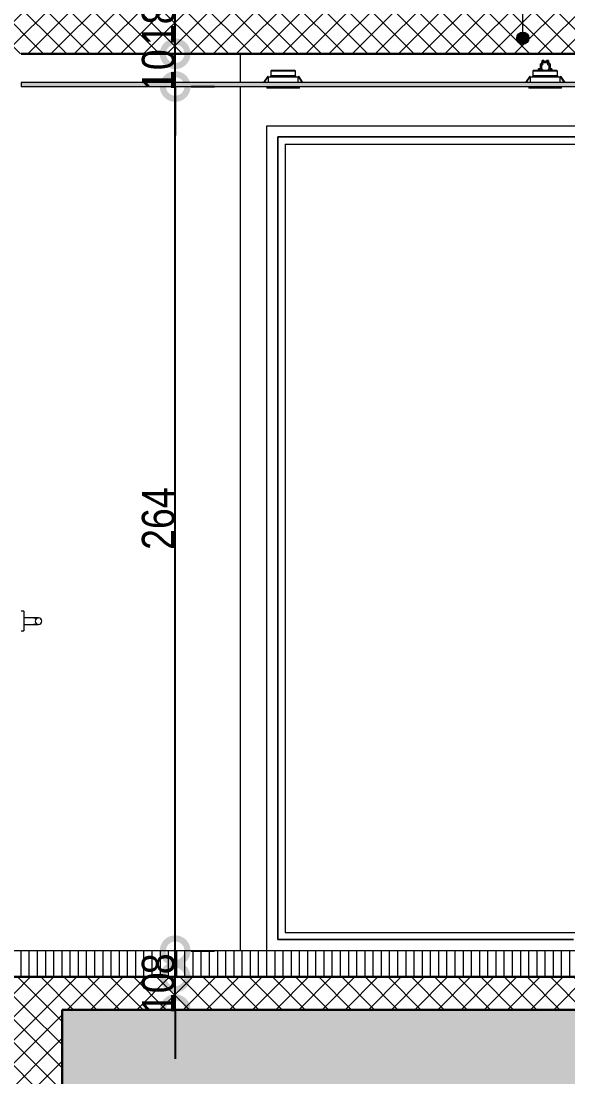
# Model space of a CAD drawing. Header units: centimetres. Extents: x 0 to 25250, y 0 to 2250.
# Drawn here: x 12856.2 to 13023.2, y 1364.7 to 1687.3 of the extents above; entities that cross this region are included whole.
import ezdxf

# ---------------------------------------------------------------- set-up
doc = ezdxf.new("R2010")
doc.units = ezdxf.units.CM
doc.linetypes.add('17-View-1$0$Dash', pattern=[31.75, 15.875, -15.875])
doc.linetypes.add('21-View-1$0$Dash', pattern=[31.75, 15.875, -15.875])
for name, color, linetype, lineweight in [('A-ANNO-DIMS', 7, 'Continuous', 9), ('A-CLNG', 7, 'Continuous', 15), ('A-CLNG-PATT', 7, 'Continuous', 15), ('A-DETL', 7, 'Continuous', 9), ('A-DETL-GENF', 7, 'Continuous', 9), ('A-DOOR', 7, 'Continuous', 9), ('A-FLOR-FNSH', 7, 'Continuous', 9), ('A-FLOR-LEVL', 7, 'Continuous', 9), ('A-FLOR-PATT', 7, 'Continuous', 9), ('A-GLAZ', 7, 'Continuous', 5), ('A-GLAZ-HDLN', 7, '17-View-1$0$Dash', 5), ('A-WALL', 7, 'Continuous', 9), ('A-WALL-PATT', 7, 'Continuous', 9), ('E-LITE-EQPM', 7, 'Continuous', 9), ('G-ANNO-TEXT', 7, 'Continuous', 9)]:
    doc.layers.add(name, color=color, linetype=linetype, lineweight=lineweight)
doc.styles.add('21-View-1$0$Arial Narrow', font='ARIALN.TTF', dxfattribs={"height": 10})
doc.dimstyles.new('21-View-1$0$TEC_DIM', dxfattribs={"dimscale": 30.48, "dimtxt": 10.23431, "dimasz": 0.492126, "dimexe": 0.393701, "dimexo": 0.246063, "dimgap": 0, "dimtad": 1, "dimdec": 0, "dimzin": 0, "dimdsep": 46, "dimtxsty": '21-View-1$0$Arial Narrow', "dimblk1": '21-View-1$0$_DotSmall', "dimblk2": '21-View-1$0$_DotSmall', "dimsah": 1, "dimcen": 0.09, "dimazin": 0, "dimtfac": 1, "dimtdec": 4, "dimtix": 1, "dimtmove": 0, "dimatfit": 3, "dimfxl": 1, "dimtvp": 1, "dimtolj": 1, "dimtzin": 0, "dimarcsym": 2})
pattern_1 = [(45, (13129.3803, 1729.181), (-3.535534, 3.535534), []), (135, (13129.3803, 1729.181), (-3.535534, -3.535534), [])]

# ---------------------------------------------------------------- blocks, each defined once
blk = doc.blocks.new('TEC-DOOR-DBL - 145x200-2360308-3-3')
at = {"layer": 'A-DOOR'}
for p, q in [((-1338.34, 111.7), (-1339.14, 111.7)), ((-1338.34, 111.7), (-1338.34, 108.7)), ((-1335.34, 109.7), (-1338.34, 109.7)), ((-1338.34, 108.7), (-1338.34, 105.7)), ((-1338.34, 107.7), (-1335.34, 107.7)), ((-1339.14, 105.7), (-1338.34, 105.7))]:
    blk.add_line(p, q, dxfattribs=at)
at = {"layer": 'A-DOOR', "flags": 128}
for points in [[(-1334.97, 109.7), (-1335.03, 109.7), (-1335.09, 109.7), (-1335.15, 109.7), (-1335.21, 109.7), (-1335.27, 109.7), (-1335.33, 109.7), (-1335.34, 109.7)], [(-1335.34, 109.7), (-1335.28, 109.7), (-1335.22, 109.7), (-1335.16, 109.7), (-1335.1, 109.7), (-1335.05, 109.7), (-1334.99, 109.7), (-1334.93, 109.7), (-1334.87, 109.7), (-1334.82, 109.7), (-1334.76, 109.7), (-1334.7, 109.7), (-1334.65, 109.7), (-1334.6, 109.7), (-1334.55, 109.7), (-1334.5, 109.7), (-1334.45, 109.7), (-1334.4, 109.7), (-1334.35, 109.7), (-1334.31, 109.7), (-1334.27, 109.7), (-1334.23, 109.7), (-1334.19, 109.7), (-1334.15, 109.7), (-1334.11, 109.7), (-1334.08, 109.7), (-1334.05, 109.7), (-1334.02, 109.7), (-1333.99, 109.7), (-1333.97, 109.7), (-1333.95, 109.7)], [(-1333.94, 109.7), (-1333.96, 109.7), (-1333.99, 109.7), (-1334.01, 109.7), (-1334.04, 109.7), (-1334.07, 109.7), (-1334.11, 109.7), (-1334.14, 109.7), (-1334.18, 109.7), (-1334.22, 109.7), (-1334.26, 109.7), (-1334.3, 109.7), (-1334.34, 109.7), (-1334.39, 109.7), (-1334.43, 109.7), (-1334.48, 109.7), (-1334.53, 109.7), (-1334.58, 109.7), (-1334.64, 109.7), (-1334.69, 109.7), (-1334.74, 109.7), (-1334.8, 109.7), (-1334.86, 109.7), (-1334.91, 109.7)], [(-1335.34, 107.7), (-1335.28, 107.7), (-1335.22, 107.7), (-1335.16, 107.7), (-1335.1, 107.7), (-1335.05, 107.7), (-1334.99, 107.7), (-1334.93, 107.7), (-1334.87, 107.7), (-1334.82, 107.7), (-1334.76, 107.7), (-1334.7, 107.7), (-1334.65, 107.7), (-1334.6, 107.7), (-1334.55, 107.7), (-1334.5, 107.7), (-1334.45, 107.7), (-1334.4, 107.7), (-1334.35, 107.7), (-1334.31, 107.7), (-1334.27, 107.7), (-1334.23, 107.7), (-1334.19, 107.7), (-1334.15, 107.7), (-1334.11, 107.7), (-1334.08, 107.7), (-1334.05, 107.7), (-1334.02, 107.7), (-1333.99, 107.7), (-1333.97, 107.7), (-1333.95, 107.7)], [(-1333.94, 107.7), (-1333.96, 107.7), (-1333.99, 107.7), (-1334.01, 107.7), (-1334.04, 107.7), (-1334.07, 107.7), (-1334.11, 107.7), (-1334.14, 107.7), (-1334.18, 107.7), (-1334.22, 107.7), (-1334.26, 107.7), (-1334.3, 107.7), (-1334.34, 107.7), (-1334.39, 107.7), (-1334.43, 107.7), (-1334.48, 107.7), (-1334.53, 107.7), (-1334.58, 107.7), (-1334.64, 107.7), (-1334.69, 107.7), (-1334.74, 107.7), (-1334.8, 107.7), (-1334.86, 107.7), (-1334.91, 107.7), (-1334.97, 107.7), (-1335.03, 107.7), (-1335.09, 107.7), (-1335.15, 107.7), (-1335.21, 107.7), (-1335.27, 107.7), (-1335.33, 107.7), (-1335.34, 107.7)]]:
    blk.add_lwpolyline(points, dxfattribs=at)
at = {"layer": 'A-DOOR'}
for start, end in [(0, 180), (180, 0)]:
    blk.add_arc((-1333.84, 108.7), 1, start, end, dxfattribs=at)
blk = doc.blocks.new('DOUBLE - OK_F - 280x252-2419188-3-3')
at = {"layer": 'A-GLAZ'}
for p, q in [((-1260.74, 256.6), (-1260.74, 11.4)), ((-1112.96, 256.6), (-1260.74, 256.6)), ((-1260.74, 256.6), (-1112.96, 256.6)), ((-1260.74, 11.4), (-1260.74, 256.6)), ((-1112.18, 256.6), (-1112.64, 256.6)), ((-1112.64, 256.6), (-1112.18, 256.6)), ((-1096.17, 256.6), (-1111.87, 256.6)), ((-1111.87, 256.6), (-1096.17, 256.6)), ((-1093.79, 256.6), (-1095.85, 256.6)), ((-1095.85, 256.6), (-1093.79, 256.6)), ((-1092.15, 256.6), (-1093.49, 256.6)), ((-1093.49, 256.6), (-1092.15, 256.6)), ((-1087.29, 256.6), (-1091.8, 256.6)), ((-1091.8, 256.6), (-1087.29, 256.6)), ((-1085.44, 256.6), (-1086.98, 256.6)), ((-1086.98, 256.6), (-1085.44, 256.6)), ((-1085.44, 253.03), (-1085.44, 256.6)), ((-1085.44, 256.6), (-1085.44, 253.03)), ((-1083.34, 248.06), (-1083.34, 257.1)), ((-987.04, 257.1), (-1083.34, 257.1)), ((-987.04, 10.9), (-987.04, 257.1)), ((-1258.54, 254.4), (-1114.01, 254.4)), ((-1258.54, 254.4), (-1258.54, 13.6)), ((-1113.69, 254.4), (-1113.16, 254.4)), ((-1112.85, 254.4), (-1095.92, 254.4)), ((-1095.67, 254.4), (-1093.35, 254.4)), ((-1093.05, 254.4), (-1091.55, 254.4)), ((-1091.29, 254.4), (-1087.64, 254.4)), ((-1087.64, 254.4), (-1087.64, 239.59)), ((-1085.44, 230.57), (-1085.44, 252.24)), ((-1085.44, 252.24), (-1085.44, 230.57)), ((-1077.74, 251.5), (-1077.74, 234.79)), ((-992.64, 251.5), (-1077.74, 251.5)), ((-1077.74, 251.5), (-992.64, 251.5)), ((-1077.74, 234.79), (-1077.74, 251.5)), ((-1075.54, 249.3), (-994.84, 249.3)), ((-1075.54, 249.3), (-1075.54, 229.59)), ((-994.84, 249.3), (-994.84, 18.7)), ((-992.64, 16.5), (-992.64, 251.5)), ((-992.64, 251.5), (-992.64, 16.5)), ((-1083.34, 226.93), (-1083.34, 247.27)), ((-1087.64, 238.27), (-1087.64, 227.17)), ((-1077.74, 234), (-1077.74, 226.93)), ((-1077.74, 226.93), (-1077.74, 234)), ((-1085.44, 226.93), (-1085.44, 229.23)), ((-1085.44, 229.23), (-1085.44, 226.93)), ((-1075.54, 228.78), (-1075.54, 226.93)), ((-1087.64, 221.85), (-1087.64, 89.72)), ((-1085.44, 89.72), (-1085.44, 221.85)), ((-1085.44, 221.85), (-1085.44, 89.72)), ((-1083.34, 89.72), (-1083.34, 221.85)), ((-1077.74, 221.85), (-1077.74, 83)), ((-1077.74, 83), (-1077.74, 221.85)), ((-1075.54, 221.85), (-1075.54, 83)), ((-1081.34, 118), (-1081.34, 105.83)), ((-1078.94, 105.83), (-1078.94, 118)), ((-1077.74, 77), (-1077.74, 48.99)), ((-1077.74, 48.99), (-1077.74, 77)), ((-1075.54, 77), (-1075.54, 50.66)), ((-1087.64, 45.42), (-1087.64, 13.6)), ((-1085.44, 11.4), (-1085.44, 45.42)), ((-1085.44, 45.42), (-1085.44, 11.4)), ((-1083.34, 10.9), (-1083.34, 45.42)), ((-1075.54, 48.25), (-1075.54, 18.7)), ((-1077.74, 35.4), (-1077.74, 16.5)), ((-1077.74, 16.5), (-1077.74, 35.4)), ((-1077.74, 16.5), (-1062.14, 16.5)), ((-1062.14, 16.5), (-1077.74, 16.5)), ((-1075.54, 18.7), (-1062.14, 18.7)), ((-1059.14, 18.7), (-1034.84, 18.7)), ((-1059.14, 16.5), (-1034.29, 16.5)), ((-1034.29, 16.5), (-1059.14, 16.5)), ((-1032.78, 18.7), (-994.84, 18.7)), ((-1032.23, 16.5), (-992.64, 16.5)), ((-992.64, 16.5), (-1032.23, 16.5)), ((-1258.54, 13.6), (-1169.98, 13.6)), ((-1167.92, 13.6), (-1139.14, 13.6)), ((-1136.14, 13.6), (-1123, 13.6)), ((-1120.47, 13.6), (-1087.64, 13.6)), ((-1260.74, 11.4), (-1170.53, 11.4)), ((-1170.53, 11.4), (-1260.74, 11.4)), ((-1168.47, 11.4), (-1139.14, 11.4)), ((-1139.14, 11.4), (-1168.47, 11.4)), ((-1136.14, 11.4), (-1123, 11.4)), ((-1123, 11.4), (-1136.14, 11.4)), ((-1120.34, 11.4), (-1085.44, 11.4)), ((-1085.44, 11.4), (-1120.34, 11.4)), ((-1083.34, 10.9), (-1081.17, 10.9)), ((-1078.49, 10.9), (-1062.14, 10.9)), ((-1059.14, 10.9), (-1032.9, 10.9)), ((-1030.84, 10.9), (-987.04, 10.9))]:
    blk.add_line(p, q, dxfattribs=at)
at = {"layer": 'A-GLAZ', "flags": 128}
for points in [[(-1081.34, 105.83), (-1081.32, 105.68), (-1081.25, 105.53), (-1081.14, 105.39), (-1080.99, 105.27), (-1080.81, 105.18), (-1080.6, 105.1), (-1080.38, 105.06), (-1080.14, 105.04), (-1079.91, 105.06), (-1079.68, 105.1), (-1079.48, 105.18), (-1079.3, 105.27), (-1079.15, 105.39), (-1079.04, 105.53), (-1078.97, 105.68), (-1078.94, 105.83)], [(-1081.25, 105.53), (-1081.32, 105.68), (-1081.34, 105.83)], [(-1078.94, 105.83), (-1078.97, 105.68), (-1079.04, 105.53)]]:
    blk.add_lwpolyline(points, dxfattribs=at)
at = {"layer": 'A-GLAZ'}
blk.add_arc((-1080.14, 118), 1.2, 0, 180, dxfattribs=at)
at = {"layer": 'A-GLAZ-HDLN'}
for p, q in [((-990.04, 254.1), (-1080.34, 134)), ((-1034.14, 254.1), (-1067.05, 83)), ((-990.04, 13.9), (-1034.14, 254.1)), ((-1080.34, 134), (-1034.99, 73.68)), ((-1068.21, 77), (-1073.18, 51.15)), ((-1033.31, 71.44), (-990.04, 13.9)), ((-1073.58, 49.05), (-1078.41, 23.95))]:
    blk.add_line(p, q, dxfattribs=at)
blk = doc.blocks.new('21-View-1$0$_DotSmall')
at = {"color": 0, "linetype": 'ByBlock', "const_width": 0.5}
blk.add_lwpolyline([(-0.0625, 0, 1), (0.0625, 0, 1)], format="xyb", close=True, dxfattribs=at)
blk = doc.blocks.new('*D3093')
at = {"layer": 'A-ANNO-DIMS', "color": 0, "lineweight": -2, "transparency": 16777216}
for p, q in [((12903.28, 1395.28), (12903.28, 1410.28)), ((12903.28, 1385.28), (12903.28, 1395.28)), ((12908.13, 1395.28), (12915.28, 1395.28)), ((12903.28, 1385.28), (12903.28, 1370.28)), ((12908.13, 1385.28), (12915.28, 1385.28))]:
    blk.add_line(p, q, dxfattribs=at)
at = {"layer": 'A-ANNO-DIMS', "color": 0, "lineweight": -2, "transparency": 16777216, "xscale": 15, "yscale": 15, "zscale": 15}
for p, rotation in [((12903.28, 1395.28), 270), ((12903.28, 1385.28), 90)]:
    blk.add_blockref('21-View-1$0$_DotSmall', p, dxfattribs=dict(at, rotation=rotation))
at = {"layer": 'A-ANNO-DIMS', "color": 0, "transparency": 16777216, "insert": (12898.17, 1390.28), "char_height": 10, "width": 15.2053, "attachment_point": 5, "rotation": 90, "style": '21-View-1$0$Arial Narrow'}
blk.add_mtext('\\A1;10', dxfattribs=at)
blk = doc.blocks.new('*D3094')
at = {"layer": 'A-ANNO-DIMS', "color": 0, "lineweight": -2, "transparency": 16777216}
for p, q in [((12903.28, 1395.28), (12903.28, 1403.28)), ((12908.13, 1403.28), (12915.28, 1403.28)), ((12908.13, 1395.28), (12915.28, 1395.28))]:
    blk.add_line(p, q, dxfattribs=at)
at = {"layer": 'A-ANNO-DIMS', "color": 0, "lineweight": -2, "transparency": 16777216, "xscale": 15, "yscale": 15, "zscale": 15}
for p, rotation in [((12903.28, 1403.28), 90), ((12903.28, 1395.28), 270)]:
    blk.add_blockref('21-View-1$0$_DotSmall', p, dxfattribs=dict(at, rotation=rotation))
at = {"layer": 'A-ANNO-DIMS', "color": 0, "transparency": 16777216, "insert": (12898.17, 1399.28), "char_height": 10, "width": 7.6026, "attachment_point": 5, "rotation": 90, "style": '21-View-1$0$Arial Narrow'}
blk.add_mtext('\\A1;8', dxfattribs=at)
blk = doc.blocks.new('*D3095')
at = {"layer": 'A-ANNO-DIMS', "color": 0, "lineweight": -2, "transparency": 16777216}
for p, q in [((12903.28, 1403.28), (12903.28, 1667.28)), ((12908.13, 1667.28), (12915.28, 1667.28)), ((12908.13, 1403.28), (12915.28, 1403.28))]:
    blk.add_line(p, q, dxfattribs=at)
at = {"layer": 'A-ANNO-DIMS', "color": 0, "lineweight": -2, "transparency": 16777216, "xscale": 15, "yscale": 15, "zscale": 15}
for p, rotation in [((12903.28, 1667.28), 90), ((12903.28, 1403.28), 270)]:
    blk.add_blockref('21-View-1$0$_DotSmall', p, dxfattribs=dict(at, rotation=rotation))
at = {"layer": 'A-ANNO-DIMS', "color": 0, "transparency": 16777216, "insert": (12898.17, 1535.28), "char_height": 10, "width": 22.8079, "attachment_point": 5, "rotation": 90, "style": '21-View-1$0$Arial Narrow'}
blk.add_mtext('\\A1;264', dxfattribs=at)
blk = doc.blocks.new('*D3096')
at = {"layer": 'A-ANNO-DIMS', "color": 0, "lineweight": -2, "transparency": 16777216}
for p, q in [((12903.28, 1677.28), (12903.28, 1692.28)), ((12903.28, 1667.28), (12903.28, 1677.28)), ((12908.13, 1677.28), (12915.28, 1677.28)), ((12903.28, 1667.28), (12903.28, 1652.28)), ((12908.13, 1667.28), (12915.28, 1667.28))]:
    blk.add_line(p, q, dxfattribs=at)
at = {"layer": 'A-ANNO-DIMS', "color": 0, "lineweight": -2, "transparency": 16777216, "xscale": 15, "yscale": 15, "zscale": 15}
for p, rotation in [((12903.28, 1677.28), 270), ((12903.28, 1667.28), 90)]:
    blk.add_blockref('21-View-1$0$_DotSmall', p, dxfattribs=dict(at, rotation=rotation))
at = {"layer": 'A-ANNO-DIMS', "color": 0, "transparency": 16777216, "insert": (12898.17, 1672.28), "char_height": 10, "width": 15.2053, "attachment_point": 5, "rotation": 90, "style": '21-View-1$0$Arial Narrow'}
blk.add_mtext('\\A1;10', dxfattribs=at)
blk = doc.blocks.new('*D3097')
at = {"layer": 'A-ANNO-DIMS', "color": 0, "lineweight": -2, "transparency": 16777216}
for p, q in [((12903.28, 1677.28), (12903.28, 1695.28)), ((12908.13, 1695.28), (12915.28, 1695.28)), ((12908.13, 1677.28), (12915.28, 1677.28))]:
    blk.add_line(p, q, dxfattribs=at)
at = {"layer": 'A-ANNO-DIMS', "color": 0, "lineweight": -2, "transparency": 16777216, "xscale": 15, "yscale": 15, "zscale": 15}
for p, rotation in [((12903.28, 1695.28), 90), ((12903.28, 1677.28), 270)]:
    blk.add_blockref('21-View-1$0$_DotSmall', p, dxfattribs=dict(at, rotation=rotation))
at = {"layer": 'A-ANNO-DIMS', "color": 0, "transparency": 16777216, "insert": (12898.17, 1686.28), "char_height": 10, "width": 15.2053, "attachment_point": 5, "rotation": 90, "style": '21-View-1$0$Arial Narrow'}
blk.add_mtext('\\A1;18', dxfattribs=at)
blk = doc.blocks.new('ClearAccent-RS060B-3D - 1xLED5-36-_830-1748872-3-3')
at = {"layer": 'E-LITE-EQPM', "lineweight": 5}
for p, q in [((-1263.88, 275.11), (-1265.18, 273.25)), ((-1264.94, 273.25), (-1263.72, 275)), ((-1263.72, 275), (-1263.88, 275.11)), ((-1263.72, 275), (-1263.72, 273.32)), ((-1263.72, 275), (-1254.57, 275)), ((-1262.89, 275.24), (-1263.14, 275)), ((-1262.54, 277), (-1262.89, 276.64)), ((-1262.89, 276.64), (-1262.89, 275.24)), ((-1255.39, 276.64), (-1262.89, 276.64)), ((-1262.89, 275.24), (-1255.39, 275.24)), ((-1255.39, 275.24), (-1262.89, 275.24)), ((-1262.54, 277), (-1255.75, 277)), ((-1262.44, 275.24), (-1262.44, 275)), ((-1255.85, 275), (-1255.85, 275.24)), ((-1255.39, 276.64), (-1255.75, 277)), ((-1255.39, 275.24), (-1255.39, 276.64)), ((-1255.15, 275), (-1255.39, 275.24)), ((-1254.41, 275.11), (-1254.57, 275)), ((-1254.57, 275), (-1253.35, 273.25)), ((-1254.57, 273.32), (-1254.57, 275)), ((-1253.1, 273.25), (-1254.41, 275.11)), ((-1264.14, 272), (-1264.14, 271.5)), ((-1254.14, 271.5), (-1264.14, 271.5)), ((-1263.72, 273.32), (-1263.64, 273.25)), ((-1263.72, 273.32), (-1254.57, 273.32)), ((-1254.64, 273.25), (-1254.57, 273.32)), ((-1254.14, 271.5), (-1254.14, 272))]:
    blk.add_line(p, q, dxfattribs=at)
blk = doc.blocks.new('TRACK LIGHT MAYTONI SYS LINE - 180-1621506-3-3')
at = {"layer": 'E-LITE-EQPM', "lineweight": 5}
for p, q in [((-1180.6, 277.38), (-1181.2, 277.38)), ((-1181.2, 277), (-1181.2, 277.38)), ((-1180.19, 278.88), (-1180.6, 278.88)), ((-1180.6, 277.38), (-1180.6, 278.88)), ((-1180.31, 278.62), (-1180.31, 277.21)), ((-1180.31, 278.62), (-1179.95, 278.62)), ((-1179.73, 279.56), (-1180.19, 279.56)), ((-1180.19, 278.88), (-1180.19, 279.56)), ((-1179.53, 279.92), (-1180.1, 279.92)), ((-1180.1, 279.79), (-1180.1, 279.92)), ((-1180.1, 279.79), (-1179.73, 279.79)), ((-1179.95, 279.37), (-1179.95, 278.62)), ((-1179.95, 279.37), (-1178.34, 279.37)), ((-1179.73, 279.56), (-1179.73, 279.79)), ((-1179.53, 279.92), (-1179.53, 279.65)), ((-1178.75, 279.65), (-1179.53, 279.65)), ((-1178.75, 279.65), (-1178.75, 279.92)), ((-1178.18, 279.92), (-1178.75, 279.92)), ((-1178.56, 279.79), (-1178.56, 279.56)), ((-1178.56, 279.79), (-1178.18, 279.79)), ((-1178.09, 279.56), (-1178.56, 279.56)), ((-1178.34, 278.62), (-1178.34, 279.37)), ((-1178.34, 278.62), (-1177.98, 278.62)), ((-1178.18, 279.92), (-1178.18, 279.79)), ((-1178.09, 279.56), (-1178.09, 278.88)), ((-1177.69, 278.88), (-1178.09, 278.88)), ((-1177.98, 277.21), (-1177.98, 278.62)), ((-1177.69, 278.88), (-1177.69, 277.38)), ((-1177.09, 277.38), (-1177.69, 277.38)), ((-1177.09, 277.38), (-1177.09, 277)), ((-1181.07, 277.08), (-1181.07, 277)), ((-1181.07, 277.08), (-1180.03, 277.08)), ((-1180.03, 277.21), (-1180.31, 277.21)), ((-1180.03, 277.21), (-1180.03, 277.08)), ((-1177.98, 277.21), (-1178.26, 277.21)), ((-1178.26, 277.08), (-1178.26, 277.21)), ((-1178.26, 277.08), (-1177.22, 277.08)), ((-1177.22, 277), (-1177.22, 277.08)), ((-1183.64, 273.25), (-1183.64, 273.32)), ((-1174.64, 273.32), (-1174.64, 273.25))]:
    blk.add_line(p, q, dxfattribs=at)

msp = doc.modelspace()

# ---------------------------------------------------------------- hatches: boundary and pattern name
at = {"layer": 'A-CLNG-PATT', "true_color": 0xffff80}
msp.add_hatch(color=51, dxfattribs=at).paths.add_polyline_path([(13106.95, 1667.28), (13486.25, 1667.28), (13486.25, 1668.53), (12856.25, 1668.53), (12856.25, 1667.28), (13103.24, 1667.28)])
at = {"layer": 'A-DETL-GENF'}
h = msp.add_hatch(dxfattribs=at)
h.set_pattern_fill('FP1_8', color=256, style=0, pattern_type=2)
h.set_pattern_definition([(0, (13129.38, 1729.18), (19.05, 19.05), [19.05, -19.05]), (0, (13129.38, 1736.325), (19.05, 19.05), [19.05, -19.05]), (0, (13129.38, 1743.469), (19.05, 19.05), [19.05, -19.05]), (90, (13131.761, 1745.85), (-19.05, 19.05), [19.05, -19.05]), (90, (13138.905, 1745.85), (-19.05, 19.05), [19.05, -19.05]), (90, (13146.048, 1745.85), (-19.05, 19.05), [19.05, -19.05])])
h.paths.add_polyline_path([(13136.59, 1277.7), (13459.66, 1277.7), (13459.66, 1280.78), (13461.25, 1280.78), (13461.25, 1385.28), (12868.75, 1385.28), (12868.75, 1280.78), (12870.03, 1280.78), (12870.03, 1277.7), (13018.02, 1277.7)])
h.paths.add_polyline_path([(12397.34, 1277.7), (12409.66, 1277.7), (12409.66, 1280.78), (12411.25, 1280.78), (12411.25, 1295.28), (12396.25, 1295.28), (12396.25, 1395.28), (12306.58, 1395.28), (12306.58, 1277.7), (12370.61, 1277.7)])
h.paths.add_polyline_path([(14203.74, 1277.7), (14203.74, 1395.28), (13986.25, 1395.28), (13986.25, 1295.28), (13971.25, 1295.28), (13971.25, 1280.78), (13972.53, 1280.78), (13972.53, 1277.7), (14085.17, 1277.7)])
h.paths.add_polyline_path([(12462.53, 1277.7), (12817.16, 1277.7), (12817.16, 1280.78), (12818.75, 1280.78), (12818.75, 1385.28), (12461.25, 1385.28), (12461.25, 1280.78), (12462.53, 1280.78), (12462.53, 1278.24)])
h.paths.add_polyline_path([(13914.92, 1277.7), (13919.66, 1277.7), (13919.66, 1280.78), (13921.25, 1280.78), (13921.25, 1385.28), (13511.25, 1385.28), (13511.25, 1280.78), (13512.53, 1280.78), (13512.53, 1277.7), (13848.02, 1277.7)])
at = {"layer": 'A-FLOR-PATT'}
h = msp.add_hatch(dxfattribs=at)
h.set_pattern_fill('FP1_6', color=256, style=0, pattern_type=2)
h.set_pattern_definition(pattern_1)
h.paths.add_polyline_path([(14026.25, 1677.28), (14051.25, 1677.28), (14051.25, 1695.28), (12411.25, 1695.28), (12411.25, 1677.28), (14025.88, 1677.28)])
at = {"layer": 'A-FLOR-PATT', "true_color": 0x787878}
h = msp.add_hatch(dxfattribs=at)
h.set_pattern_fill('FP1_4', color=8, style=0, pattern_type=2)
h.set_pattern_definition([(270, (13191.2463, 1403.285), (2.5, 2e-16), [])])
h.paths.add_polyline_path([(13946.25, 1395.28), (13946.25, 1403.28), (13511.25, 1403.28), (13511.25, 1395.28), (13936.95, 1395.28)])
h.paths.add_polyline_path([(12484.44, 1395.28), (13486.25, 1395.28), (13486.25, 1403.28), (12436.25, 1403.28), (12436.25, 1395.28)])
at = {"layer": 'A-FLOR-PATT'}
h = msp.add_hatch(dxfattribs=at)
h.set_pattern_fill('FP1_6', color=256, style=0, pattern_type=2)
h.set_pattern_definition(pattern_1)
h.paths.add_polyline_path([(12411.25, 1385.28), (13971.25, 1385.28), (13971.25, 1395.28), (12411.25, 1395.28), (12411.25, 1393.63)])
at = {"layer": 'A-WALL-PATT'}
h = msp.add_hatch(dxfattribs=at)
h.set_pattern_fill('FP1_6', color=256, style=0, pattern_type=2)
h.set_pattern_definition(pattern_1)
h.paths.add_polyline_path([(12845.65, 1278.24), (12847.56, 1280.78), (12868.75, 1280.78), (12868.75, 1385.28), (12818.75, 1385.28), (12818.75, 1280.78), (12839.94, 1280.78), (12841.84, 1283.32), (12843.75, 1280.78)])
at = {"layer": 'G-ANNO-TEXT'}
h = msp.add_hatch(color=256, dxfattribs=at)
edge = h.paths.add_edge_path()
edge.add_arc((13009.4, 1682.04), 1.88, 0, 360)

# ---------------------------------------------------------------- linework, layer by layer
at = {"layer": 'A-CLNG', "lineweight": 5}
for p, q in [((13486.25, 1668.53), (12856.25, 1668.53)), ((12856.25, 1668.53), (12856.25, 1667.28)), ((12856.25, 1667.28), (13486.25, 1667.28))]:
    msp.add_line(p, q, dxfattribs=at)
at = {"layer": 'A-DETL', "color": 7, "lineweight": 30}
for p, q in [((13461.25, 1385.28), (12868.75, 1385.28)), ((12868.75, 1385.28), (12868.75, 1280.78))]:
    msp.add_line(p, q, dxfattribs=at)
at = {"layer": 'A-FLOR-FNSH', "lineweight": 30}
for p, q in [((12856.25, 1677.28), (13486.25, 1677.28)), ((12818.75, 1395.28), (13486.25, 1395.28))]:
    msp.add_line(p, q, dxfattribs=at)
at = {"layer": 'A-FLOR-FNSH'}
msp.add_line((13406.68, 1403.28), (12436.25, 1403.28), dxfattribs=at)
at = {"layer": 'A-FLOR-LEVL', "linetype": '21-View-1$0$Dash'}
msp.add_line((12313.83, 1395.28), (14177.93, 1395.28), dxfattribs=at)
at = {"layer": 'A-WALL'}
for p, q in [((12923.25, 1668.53), (12923.25, 1677.28)), ((12923.25, 1403.28), (12923.25, 1667.28)), ((12931.25, 1403.28), (12931.25, 1655.28)), ((12931.25, 1655.28), (13084.05, 1655.28))]:
    msp.add_line(p, q, dxfattribs=at)
at = {"layer": 'G-ANNO-TEXT'}
msp.add_line((13009.4, 1682.04), (13009.4, 1819.1), dxfattribs=at)
msp.add_circle((13009.4, 1682.04), 1.88, dxfattribs=at)

# ---------------------------------------------------------------- block references
at = {"layer": 'A-DOOR'}
msp.add_blockref('TEC-DOOR-DBL - 145x200-2360308-3-3', (14195.39, 1395.28), dxfattribs=at)
at = {"layer": 'A-GLAZ'}
msp.add_blockref('DOUBLE - OK_F - 280x252-2419188-3-3', (14195.39, 1395.28), dxfattribs=at)
at = {"layer": 'E-LITE-EQPM', "lineweight": 5}
for name, p in [('TRACK LIGHT MAYTONI SYS LINE - 180-1621506-3-3', (14195.39, 1395.28)), ('ClearAccent-RS060B-3D - 1xLED5-36-_830-1748872-3-3', (14195.39, 1395.28)), ('ClearAccent-RS060B-3D - 1xLED5-36-_830-1748872-3-3', (14275.39, 1395.28))]:
    msp.add_blockref(name, p, dxfattribs=at)

# ---------------------------------------------------------------- dimensions: what is measured, and where the dimension line sits
at = {"layer": 'A-ANNO-DIMS'}
for base, p1, p2, override, picture, middle in [((12903.28, 1695.28), (12900.63, 1677.28), (12900.63, 1695.28), {"dimpost": '<>', "dimfxl": 18}, '*D3097', (12898.17, 1686.28)), ((12903.28, 1677.28), (12900.63, 1667.28), (12900.63, 1677.28), {"dimpost": '<>', "dimfxl": 10}, '*D3096', (12898.17, 1672.28)), ((12903.28, 1667.28), (12900.63, 1403.28), (12900.63, 1667.28), {"dimpost": '<>', "dimfxl": 264}, '*D3095', (12898.17, 1535.28)), ((12903.28, 1395.28), (12900.63, 1385.28), (12900.63, 1395.28), {"dimpost": '<>', "dimfxl": 10}, '*D3093', (12898.17, 1390.28)), ((12903.28, 1403.28), (12900.63, 1395.28), (12900.63, 1403.28), {"dimpost": '<>', "dimfxl": 8}, '*D3094', (12898.17, 1399.28))]:
    dim = msp.add_linear_dim(base=base, p1=p1, p2=p2, angle=90, dimstyle='21-View-1$0$TEC_DIM', override=override, dxfattribs=at)
    dim.commit()
    dim.dimension.update_dxf_attribs({"geometry": picture, "text_midpoint": middle})

doc.saveas('drawing.dxf')
